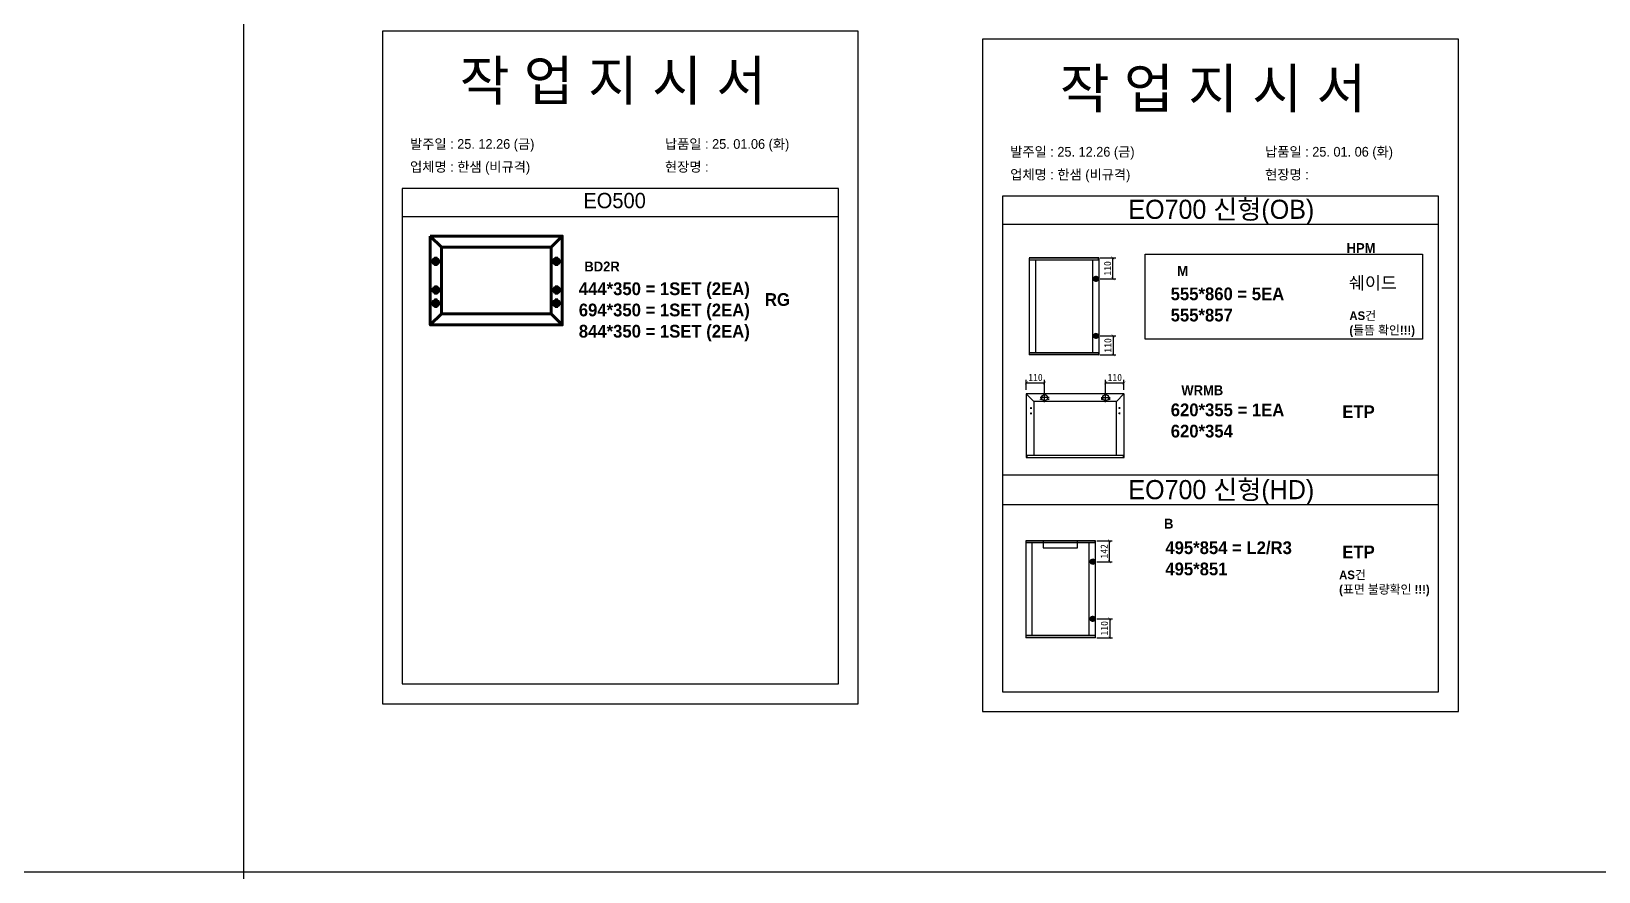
# Model space of a CAD drawing. Header units: millimetres. Extents: x -44117 to 256353, y -2095463 to 65325.
# Drawn here: x 109550 to 115084, y -589323 to -586354 of the extents above; entities that cross this region are included whole.
import ezdxf

# ---------------------------------------------------------------- set-up
doc = ezdxf.new("R2010")
doc.units = ezdxf.units.MM
doc.header["$LTSCALE"] = 10
doc.layers.add('Layer1', color=7, linetype='Continuous', lineweight=70)
doc.styles.add('MtX_Gulim', font='')
doc.styles.get('MtX_Gulim').set_extended_font_data('Gulim', bold=True)
doc.dimstyles.new('ISO-25', dxfattribs={"dimtxt": 2.5, "dimasz": 2.5, "dimexe": 1, "dimexo": 1, "dimtad": 1, "dimtxsty": 'Standard', "dimblk": 'ARCHTICK', "dimcen": 2.5, "dimadec": 0, "dimazin": 0, "dimtfac": 1, "dimtmove": 0, "dimatfit": 3, "dimfxl": 0, "dimarcsym": 0})

# ---------------------------------------------------------------- blocks, each defined once
blk = doc.blocks.new('_ArchTick')
at = {"color": 0, "linetype": 'ByBlock', "const_width": 0.15}
blk.add_lwpolyline([(-0.5, -0.5), (0.5, 0.5)], dxfattribs=at)
blk = doc.blocks.new('*D4302')
at = {"color": 0, "lineweight": -2}
for p, q in [((113324, -587154.4), (113378.6, -587154.4)), ((113368.6, -587228.1), (113368.6, -587154.4)), ((113324, -587228.1), (113378.6, -587228.1))]:
    blk.add_line(p, q, dxfattribs=at)
at = {"layer": 'Defpoints', "color": 0}
for p in [(113309, -587154.4), (113368.6, -587154.4), (113309, -587228.1)]:
    blk.add_point(p, dxfattribs=at)
at = {"color": 0, "lineweight": -2, "xscale": 10, "yscale": 10, "zscale": 10}
for p, rotation in [((113368.6, -587154.4), 90), ((113368.6, -587228.1), 270)]:
    blk.add_blockref('_ArchTick', p, dxfattribs=dict(at, rotation=rotation))
at = {"color": 0, "insert": (113349.9, -587191.3), "char_height": 25, "attachment_point": 5, "rotation": 90}
blk.add_mtext('110', dxfattribs=at)
blk = doc.blocks.new('*D4303')
at = {"color": 0, "lineweight": -2}
for p, q in [((113324, -587429.9), (113379.6, -587429.9)), ((113369.6, -587429.9), (113369.6, -587496.8)), ((113324, -587496.8), (113379.6, -587496.8))]:
    blk.add_line(p, q, dxfattribs=at)
at = {"layer": 'Defpoints', "color": 0}
for p in [(113309, -587429.9), (113309, -587496.8), (113369.6, -587496.8)]:
    blk.add_point(p, dxfattribs=at)
at = {"color": 0, "lineweight": -2, "xscale": 10, "yscale": 10, "zscale": 10}
for p, rotation in [((113369.6, -587429.9), 90), ((113369.6, -587496.8), 270)]:
    blk.add_blockref('_ArchTick', p, dxfattribs=dict(at, rotation=rotation))
at = {"color": 0, "insert": (113350.8, -587463.4), "char_height": 25, "attachment_point": 5, "rotation": 90}
blk.add_mtext('110', dxfattribs=at)
blk = doc.blocks.new('*D4304')
at = {"color": 0, "lineweight": -2}
for p, q in [((113063, -587620.2), (113063, -587585.6)), ((113063, -587595.6), (113127.6, -587595.6)), ((113127.6, -587632.9), (113127.6, -587585.6))]:
    blk.add_line(p, q, dxfattribs=at)
at = {"layer": 'Defpoints', "color": 0}
for p in [(113127.6, -587595.6), (113063, -587635.2), (113127.6, -587647.9)]:
    blk.add_point(p, dxfattribs=at)
at = {"color": 0, "lineweight": -2, "xscale": 10, "yscale": 10, "zscale": 10, "rotation": 180}
blk.add_blockref('_ArchTick', (113063, -587595.6), dxfattribs=at)
at = {"color": 0, "lineweight": -2, "xscale": 10, "yscale": 10, "zscale": 10}
blk.add_blockref('_ArchTick', (113127.6, -587595.6), dxfattribs=at)
at = {"color": 0, "insert": (113095.3, -587576.8), "char_height": 25, "attachment_point": 5}
blk.add_mtext('110', dxfattribs=at)
blk = doc.blocks.new('*D4305')
at = {"color": 0, "lineweight": -2}
for p, q in [((113343.1, -587632.9), (113343.1, -587585.6)), ((113343.1, -587595.6), (113407.6, -587595.6)), ((113407.6, -587620.2), (113407.6, -587585.6))]:
    blk.add_line(p, q, dxfattribs=at)
at = {"layer": 'Defpoints', "color": 0}
for p in [(113407.6, -587595.6), (113343.1, -587647.9), (113407.6, -587635.2)]:
    blk.add_point(p, dxfattribs=at)
at = {"color": 0, "lineweight": -2, "xscale": 10, "yscale": 10, "zscale": 10, "rotation": 180}
blk.add_blockref('_ArchTick', (113343.1, -587595.6), dxfattribs=at)
at = {"color": 0, "lineweight": -2, "xscale": 10, "yscale": 10, "zscale": 10}
blk.add_blockref('_ArchTick', (113407.6, -587595.6), dxfattribs=at)
at = {"color": 0, "insert": (113375.4, -587576.8), "char_height": 25, "attachment_point": 5}
blk.add_mtext('110', dxfattribs=at)
blk = doc.blocks.new('*D4306')
at = {"color": 0, "lineweight": -2}
for p, q in [((113312, -588154), (113366.6, -588154)), ((113356.6, -588227.7), (113356.6, -588154)), ((113312, -588227.7), (113366.6, -588227.7))]:
    blk.add_line(p, q, dxfattribs=at)
at = {"layer": 'Defpoints', "color": 0}
for p in [(113297, -588154), (113356.6, -588154), (113297, -588227.7)]:
    blk.add_point(p, dxfattribs=at)
at = {"color": 0, "lineweight": -2, "xscale": 10, "yscale": 10, "zscale": 10}
for p, rotation in [((113356.6, -588154), 90), ((113356.6, -588227.7), 270)]:
    blk.add_blockref('_ArchTick', p, dxfattribs=dict(at, rotation=rotation))
at = {"color": 0, "insert": (113337.8, -588190.9), "char_height": 25, "attachment_point": 5, "rotation": 90}
blk.add_mtext('142', dxfattribs=at)
blk = doc.blocks.new('*D4307')
at = {"color": 0, "lineweight": -2}
for p, q in [((113312, -588429.5), (113367.5, -588429.5)), ((113357.5, -588429.5), (113357.5, -588496.4)), ((113312, -588496.4), (113367.5, -588496.4))]:
    blk.add_line(p, q, dxfattribs=at)
at = {"layer": 'Defpoints', "color": 0}
for p in [(113297, -588429.5), (113297, -588496.4), (113357.5, -588496.4)]:
    blk.add_point(p, dxfattribs=at)
at = {"color": 0, "lineweight": -2, "xscale": 10, "yscale": 10, "zscale": 10}
for p, rotation in [((113357.5, -588429.5), 90), ((113357.5, -588496.4), 270)]:
    blk.add_blockref('_ArchTick', p, dxfattribs=dict(at, rotation=rotation))
at = {"color": 0, "insert": (113338.8, -588463), "char_height": 25, "attachment_point": 5, "rotation": 90}
blk.add_mtext('110', dxfattribs=at)

msp = doc.modelspace()

# ---------------------------------------------------------------- linework, layer by layer
for p, q in [((112399.3911, -586908.79415), (110859.3911, -586908.79415)), ((114518.52182, -586936.27825), (112978.52182, -586936.27825)), ((112399.3911, -587008.79415), (110859.3911, -587008.79415)), ((114518.52182, -587036.27825), (112978.52182, -587036.27825)), ((113073.16465, -587154.68955), (113073.16465, -587496.57643)), ((113319.6653, -587155.13228), (113073.16465, -587155.13228)), ((113319.6653, -587161.82244), (113073.16465, -587161.82244)), ((113319.41933, -587154.44359), (113073.41062, -587154.44359)), ((113095.05525, -587161.33052), (113095.05525, -587489.44355)), ((113297.52873, -587489.44355), (113297.52873, -587161.82244)), ((113318.43549, -587161.82244), (113318.43549, -587154.44359)), ((113319.6653, -587496.57643), (113319.6653, -587154.68955)), ((113319.6653, -587489.44355), (113073.16465, -587489.44355)), ((113319.6653, -587496.13371), (113073.16465, -587496.13371)), ((113319.41933, -587496.8224), (113073.41062, -587496.8224)), ((113074.39446, -587496.8224), (113074.39446, -587489.44355)), ((113318.43549, -587489.44355), (113318.43549, -587496.8224)), ((113062.74649, -587635.17817), (113062.74649, -587859.51849)), ((113089.08724, -587661.51892), (113062.83317, -587634.96889)), ((113407.63232, -587634.8822), (113063.04245, -587634.8822)), ((113089.08724, -587661.51892), (113089.08724, -587851.52748)), ((113381.58753, -587661.51892), (113089.08724, -587661.51892)), ((113143.70592, -587647.9046), (113111.41909, -587647.9046)), ((113116.61185, -587653.82387), (113111.87643, -587653.82387)), ((113114.24414, -587651.45616), (113114.24414, -587656.19158)), ((113127.5625, -587664.04801), (113127.5625, -587631.76118)), ((113143.24856, -587653.82387), (113138.51315, -587653.82387)), ((113140.88086, -587651.45616), (113140.88086, -587656.19158)), ((113326.96886, -587647.9046), (113359.2557, -587647.9046)), ((113332.16164, -587653.82387), (113327.42622, -587653.82387)), ((113329.79393, -587651.45616), (113329.79393, -587656.19158)), ((113343.11229, -587664.04801), (113343.11229, -587631.76118)), ((113358.79835, -587653.82387), (113354.06294, -587653.82387)), ((113356.43064, -587651.45616), (113356.43064, -587656.19158)), ((113381.58753, -587661.51892), (113407.8416, -587634.96889)), ((113381.58753, -587850.93555), (113381.58753, -587661.51892)), ((113407.92829, -587859.51849), (113407.92829, -587635.17817)), ((113076.06485, -587684.60407), (113081.98412, -587684.60407)), ((113076.06485, -587703.54573), (113081.98412, -587703.54573)), ((113079.02448, -587681.64444), (113079.02448, -587687.56371)), ((113079.02448, -587700.5861), (113079.02448, -587706.50537)), ((113394.60993, -587684.60407), (113388.69066, -587684.60407)), ((113394.60993, -587703.54573), (113388.69066, -587703.54573)), ((113391.6503, -587681.64444), (113391.6503, -587687.56371)), ((113391.6503, -587700.5861), (113391.6503, -587706.50537)), ((113062.74649, -587850.93555), (113407.92829, -587850.93555)), ((113062.74649, -587858.98576), (113407.63232, -587858.98576)), ((113063.04245, -587859.81446), (113407.63232, -587859.81446)), ((113064.2263, -587850.93555), (113064.2263, -587859.81446)), ((113406.44847, -587859.81446), (113406.44847, -587850.93555)), ((114518.52182, -587922.45997), (112978.52182, -587922.45997)), ((114518.52182, -588026.74829), (112978.52182, -588026.74829)), ((113061.11609, -588154.29316), (113061.11609, -588496.18004)), ((113307.61673, -588154.73589), (113061.11609, -588154.73589)), ((113307.61673, -588161.42605), (113061.11609, -588161.42605)), ((113307.37077, -588154.04719), (113061.36205, -588154.04719)), ((113083.00669, -588160.93412), (113083.00669, -588489.04716)), ((113285.48017, -588489.04716), (113285.48017, -588161.42605)), ((113306.38692, -588161.42605), (113306.38692, -588154.04719)), ((113307.61673, -588496.18004), (113307.61673, -588154.29316)), ((113307.61673, -588489.04716), (113061.11609, -588489.04716)), ((113062.3459, -588496.42601), (113062.3459, -588489.04716)), ((113306.38692, -588489.04716), (113306.38692, -588496.42601)), ((113307.61673, -588495.73732), (113061.11609, -588495.73732)), ((113307.37077, -588496.42601), (113061.36205, -588496.42601))]:
    msp.add_line(p, q)
at = {"color": 1}
msp.add_line((104015.69829, -589322.97926), (196284.84516, -589322.97926), dxfattribs=at)
msp.add_line((104015.69829, -589322.97926), (196284.84516, -589322.97926), dxfattribs=at)
for p in [(110300.49669, 21924.9366), (110300.49669, 14161.07811), (110300.49669, 18584.38997), (110300.49669, 10820.53148), (110300.49669, 18627.87121), (110300.49669, 10864.01272), (110300.49669, 15287.32457), (110300.49669, 7523.46608), (110300.49669, 3746.75115), (110300.49669, 21924.9366), (110300.49669, 14161.07811), (110300.49669, 18584.38997), (110300.49669, 10820.53148), (110300.49669, 18627.87121), (110300.49669, 10864.01272), (110300.49669, 15287.32457), (110300.49669, 7523.46608), (110300.49669, 3746.75115), (110300.49669, 21924.9366), (110300.49669, 14161.07811), (110300.49669, 18584.38997), (110300.49669, 10820.53148), (110300.49669, 18627.87121), (110300.49669, 10864.01272), (110300.49669, 15287.32457), (110300.49669, 7523.46608), (110300.49669, 3746.75115), (110300.49669, 21924.9366), (110300.49669, 14161.07811), (110300.49669, 18584.38997), (110300.49669, 10820.53148), (110300.49669, 18627.87121), (110300.49669, 10864.01272), (110300.49669, 15287.32457), (110300.49669, 7523.46608), (110300.49669, 3746.75115), (110300.49669, 21924.9366), (110300.49669, 14161.07811), (110300.49669, 18584.38997), (110300.49669, 10820.53148), (110300.49669, 18627.87121), (110300.49669, 10864.01272), (110300.49669, 15287.32457), (110300.49669, 7523.46608), (110300.49669, 3746.75115), (110300.49669, 21924.9366), (110300.49669, 14161.07811), (110300.49669, 18584.38997), (110300.49669, 10820.53148), (110300.49669, 18627.87121), (110300.49669, 10864.01272), (110300.49669, 15287.32457), (110300.49669, 7523.46608), (110300.49669, 3746.75115), (110300.49669, 21924.9366), (110300.49669, 14161.07811), (110300.49669, 18584.38997), (110300.49669, 10820.53148), (110300.49669, 18627.87121), (110300.49669, 10864.01272), (110300.49669, 15287.32457), (110300.49669, 7523.46608), (110300.49669, 3746.75115), (110300.49669, 21924.9366), (110300.49669, 14161.07811), (110300.49669, 18584.38997), (110300.49669, 10820.53148), (110300.49669, 18627.87121), (110300.49669, 10864.01272), (110300.49669, 15287.32457), (110300.49669, 7523.46608), (110300.49669, 3746.75115), (110300.49669, 21924.9366), (110300.49669, 14161.07811), (110300.49669, 18584.38997), (110300.49669, 10820.53148), (110300.49669, 18627.87121), (110300.49669, 10864.01272), (110300.49669, 15287.32457), (110300.49669, 7523.46608), (110300.49669, 3746.75115), (110300.49669, 21924.9366), (110300.49669, 14161.07811), (110300.49669, 18584.38997), (110300.49669, 10820.53148), (110300.49669, 18627.87121), (110300.49669, 10864.01272), (110300.49669, 15287.32457), (110300.49669, 7523.46608), (110300.49669, 3746.75115), (110300.49669, 12702.87182), (110300.49669, 4939.01333), (110300.49669, 9362.32519), (110300.49669, 1598.4667), (110300.49669, 9405.80642), (110300.49669, 1641.94794), (110300.49669, 6065.25979), (110300.49669, -1698.5987), (110300.49669, -5475.31363), (110300.49669, 12702.87182), (110300.49669, 4939.01333), (110300.49669, 9362.32519), (110300.49669, 1598.4667), (110300.49669, 9405.80642), (110300.49669, 1641.94794), (110300.49669, 6065.25979), (110300.49669, -1698.5987), (110300.49669, -5475.31363), (110300.49669, 12702.87182), (110300.49669, 4939.01333), (110300.49669, 9362.32519), (110300.49669, 1598.4667), (110300.49669, 9405.80642), (110300.49669, 1641.94794), (110300.49669, 6065.25979), (110300.49669, -1698.5987), (110300.49669, -5475.31363), (110300.49669, 12702.87182), (110300.49669, 4939.01333), (110300.49669, 9362.32519), (110300.49669, 1598.4667), (110300.49669, 9405.80642), (110300.49669, 1641.94794), (110300.49669, 6065.25979), (110300.49669, -1698.5987), (110300.49669, -5475.31363), (110300.49669, 12702.87182), (110300.49669, 4939.01333), (110300.49669, 9362.32519), (110300.49669, 1598.4667), (110300.49669, 9405.80642), (110300.49669, 1641.94794), (110300.49669, 6065.25979), (110300.49669, -1698.5987), (110300.49669, -5475.31363)]:
    msp.add_xline(p, (0, 1), dxfattribs=at)
for points in [[(110789.3911, -588729.62443), (112469.3911, -588729.62443), (112469.3911, -586353.62443), (110789.3911, -586353.62443)], [(112908.52182, -588757.10853), (114588.52182, -588757.10853), (114588.52182, -586381.10853), (112908.52182, -586381.10853)], [(113483.16979, -587140.75805), (114462.11273, -587140.75805), (114462.11273, -587440.93116), (113483.16979, -587440.93116)], [(113123.03918, -588178.12716), (113244.22443, -588178.12716), (113244.22443, -588154.73589), (113123.03918, -588154.73589)]]:
    msp.add_lwpolyline(points, close=True)
for points in [[(110859.3911, -586908.79415), (110859.3911, -588659.62443), (112399.3911, -588659.62443), (112399.3911, -586908.79415)], [(112978.52182, -586936.27825), (112978.52182, -588687.10853), (114518.52182, -588687.10853), (114518.52182, -586936.27825)]]:
    msp.add_lwpolyline(points)
for centre, radius in [((113114.24414, -587653.82387), 0.94708), ((113127.5625, -587647.9046), 10.35872), ((113140.88086, -587653.82387), 0.94708), ((113329.79393, -587653.82387), 0.94708), ((113343.11229, -587647.9046), 10.35872), ((113356.43064, -587653.82387), 0.94708), ((113079.02448, -587684.60407), 0.88789), ((113079.02448, -587703.54573), 0.88789), ((113391.6503, -587684.60407), 0.88789), ((113391.6503, -587703.54573), 0.88789)]:
    msp.add_circle(centre, radius)
for centre, radius, start, end in [((113319.41933, -587154.68955), 0.24596, 0, 90), ((113073.41062, -587496.57644), 0.24596, 180, 270), ((113319.41933, -587496.57644), 0.24596, 270, 0), ((113063.04245, -587635.17817), 0.29596, 90, 180), ((113407.63232, -587635.17817), 0.29596, 0, 90), ((113063.04245, -587859.51849), 0.29596, 180, 270), ((113407.63232, -587859.51849), 0.29596, 270, 0), ((113307.37077, -588154.29316), 0.24596, 0, 90), ((113061.36205, -588496.18005), 0.24596, 180, 270), ((113307.37077, -588496.18005), 0.24596, 270, 0)]:
    msp.add_arc(centre, radius, start, end)
at = {"layer": 'Layer1'}
for p, q in [((110958.35542, -587076.90847), (110997.59785, -587116.1509)), ((111385.0362, -587116.1509), (111424.27863, -587076.90847)), ((110977.84041, -587150.19138), (110977.84041, -587182.81449)), ((111403.94506, -587150.19138), (111403.94506, -587182.81449)), ((113309.02731, -587218.99487), (113309.02731, -587237.12527)), ((110978.37572, -587251.36447), (110978.37572, -587283.98758)), ((111404.48037, -587251.36447), (111404.48037, -587283.98758)), ((110977.84041, -587297.93621), (110977.84041, -587330.55932)), ((111403.94506, -587297.93621), (111403.94506, -587330.55932)), ((110958.35542, -587390.84789), (110997.59785, -587351.60547)), ((110997.59785, -587351.60547), (110958.35542, -587390.84789)), ((111385.0362, -587351.60547), (111424.27863, -587390.84789)), ((113309.02731, -587439.00323), (113309.02731, -587420.87282)), ((113296.97875, -588218.59847), (113296.97875, -588236.72887)), ((113296.97875, -588438.60683), (113296.97875, -588420.47643))]:
    msp.add_line(p, q, dxfattribs=at)
for points in [[(110958.35542, -587076.90847), (110958.35542, -587390.84789), (111424.27863, -587390.84789), (111424.27863, -587076.90847)], [(110997.59785, -587116.1509), (110997.59785, -587351.60547), (111385.0362, -587351.60547), (111385.0362, -587116.1509)], [(110994.15196, -587166.50294), (110961.52885, -587166.50294)], [(111420.25662, -587166.50294), (111387.63351, -587166.50294)], [(110994.68727, -587267.67603), (110962.06416, -587267.67603)], [(111420.79193, -587267.67603), (111388.16881, -587267.67603)], [(113318.09251, -587228.06007), (113299.96211, -587228.06007)], [(110994.15196, -587314.24777), (110961.52885, -587314.24777)], [(111420.25662, -587314.24777), (111387.63351, -587314.24777)], [(113318.09251, -587429.93803), (113299.96211, -587429.93803)], [(113306.04395, -588227.66367), (113287.91355, -588227.66367)], [(113306.04395, -588429.54163), (113287.91355, -588429.54163)]]:
    msp.add_lwpolyline(points, close=True, dxfattribs=at)
for centre, radius in [((110977.84041, -587166.50294), 10.87437), ((111403.94506, -587166.50294), 10.87437), ((110978.37572, -587267.67603), 10.87437), ((111404.48037, -587267.67603), 10.87437), ((113309.02731, -587228.06007), 6.04347), ((110977.84041, -587314.24777), 10.87437), ((111403.94506, -587314.24777), 10.87437), ((113309.02731, -587429.93803), 6.04347), ((113296.97875, -588227.66367), 6.04347), ((113296.97875, -588429.54163), 6.04347)]:
    msp.add_circle(centre, radius, dxfattribs=at)

# ---------------------------------------------------------------- texts
at = {"linetype": 'Continuous', "style": 'MtX_Gulim'}
for s, height, p in [('HPM', 35.049344, (114193.96391, -587137.02951)), ('BD2R', 35.049344, (111502.47906, -587202.1529)), ('M', 35.04934, (113595.87523, -587218.07863)), ('WRMB', 35.049344, (113610.47941, -587639.42075)), ('B', 35.04934, (113549.35242, -588110.86987))]:
    msp.add_text(s, height=height, dxfattribs=at).set_placement(p)
at = {"attachment_point": 1}
for s, width, gutter_width, heights, insert, char_height in [('{\\fGulim|b0|i0|c129|p50;작 업 지 시 서}', 3307.3198183, 12.5, [-155.84554], (111062.19771, -586457.78694), 140), ('{\\fGulim|b0|i0|c129|p50;작 업 지 시 서}', 3307.3198183, 12.5, [-155.84554], (113181.32842, -586485.27104), 140), ('\\pt11;{\\fGulim|b0|i0|c129|p50;발주일 : 25. 12.26 (금)}', 3307.3198183, 12.5, [34.50412], (110886.98835, -586734.50736), 34.3), ('{\\fGulim|b0|i0|c129|p50;납품일 : 25. 01.06 (화)}', 3307.3198183, 12.5, [35.09023], (111786.96634, -586734.50736), 34.3), ('\\pt11;{\\fGulim|b0|i0|c129|p50;발주일 : 25. 12.26 (금)}', 3307.3198183, 12.5, [34.50412], (113006.11907, -586761.99146), 34.3), ('{\\fGulim|b0|i0|c129|p50;납품일 : 25. 01. 06 (화)}', 3307.3198183, 12.5, [35.09023], (113906.09705, -586761.99146), 34.3), ('{\\fGulim|b0|i0|c129|p50;업체명 : 한샘 (비규격)}', 3307.3198183, 12.5, [36.11279], (110886.98835, -586815.16354), 34.3), ('{\\fGulim|b0|i0|c129|p50;현장명 : }', 3307.3198183, 12.5, [-38.2735], (111786.96634, -586815.16354), 34.3), ('{\\fGulim|b0|i0|c129|p50;업체명 : 한샘 (비규격)}', 3307.3198183, 12.5, [36.11279], (113006.11907, -586842.64764), 34.3), ('{\\fGulim|b0|i0|c129|p50;현장명 : }', 3307.3198183, 12.5, [-38.2735], (113906.09705, -586842.64764), 34.3), ('{\\fGulim|b0|i0|c129|p50;EO500}', 5224.9748335, 19.74777, [57.05176], (111498.83314, -586924.50045), 54.1878762), ('{\\fGulim|b0|i0|c129|p50;EO700 신형(OB)}', 1597.0710432, 6.03612, [-85.06834], (113423.39932, -586948.70648), 67.6045736), ('{\\f굴림|b1|i0|c129|p50;쉐이드}', 13607.1496112, 175, [40.38718], (114202.04413, -587220.15231), 45), ('{\\f굴림|b1|i0|c129|p50;444*350 = 1SET (2EA)\\P694*350 = 1SET (2EA)\\P844*350 = 1SET (2EA)}', 13607.1496112, 175, [602.07594], (111482.85087, -587240.72462), 45), ('{\\f굴림|b1|i0|c129|p50;555*860 = 5EA\\P\\C1;555*857}', 13607.1496112, 175, [-121.25], (113572.64808, -587258.81412), 45), ('{\\f굴림|b1|i0|c129|p50;RG}', 13607.1496112, 175, [-46.25], (112139.86839, -587278.76674), 45), ('{\\f굴림|b1|i0|c129|p50;620*355 = 1EA\\P\\C1;620*354}', 13607.1496112, 175, [-121.30952], (113572.91855, -587668.71413), 45), ('{\\f굴림|b1|i0|c129|p50;ETP}', 13607.1496112, 175, [-46.07143], (114178.77588, -587675.3627), 45), ('{\\fGulim|b0|i0|c129|p50;EO700 신형(HD)}', 1597.0710432, 6.03612, [-85.06834], (113423.39932, -587939.17652), 67.6045736), ('{\\f굴림|b1|i0|c129|p50;495*854 = L2/R3\\P\\C1;495*851}', 13607.1496112, 175, [-125.41667], (113553.9258, -588155.79317), 45), ('{\\f굴림|b1|i0|c129|p50;ETP}', 13607.1496112, 175, [-46.07143], (114178.77588, -588170.78355), 45)]:
    msp.add_mtext_dynamic_manual_height_columns(s, width=width, gutter_width=gutter_width, heights=heights, dxfattribs=dict(at, insert=insert, char_height=char_height))
at = {"color": 1, "char_height": 30.6444324, "attachment_point": 1}
for s, insert in [('{\\f굴림|b1|i0|c129|p50;AS건\\P(들뜸 확인!!!)}', (114203.71535, -587343.17767)), ('{\\f굴림|b1|i0|c129|p50;AS건\\P(표면 불량확인 !!!)}', (114167.49361, -588258.94379))]:
    msp.add_mtext_dynamic_manual_height_columns(s, width=9266.2972437, gutter_width=119.17279, heights=[-90.83885], dxfattribs=dict(at, insert=insert))

# ---------------------------------------------------------------- dimensions: what is measured, and where the dimension line sits
for base, p1, p2, text, picture, middle in [((113368.64109, -587154.44359), (113309.02731, -587228.06007), (113309.02731, -587154.44359), '110', '*D4302', (113349.89109, -587191.25183)), ((113369.59456, -587496.8224), (113309.02731, -587429.93803), (113309.02731, -587496.8224), '110', '*D4303', (113350.84456, -587463.38022)), ((113356.59252, -588154.04719), (113296.97875, -588227.66367), (113296.97875, -588154.04719), '142', '*D4306', (113337.84252, -588190.85543)), ((113357.546, -588496.42601), (113296.97875, -588429.54163), (113296.97875, -588496.42601), '110', '*D4307', (113338.796, -588462.98382))]:
    dim = msp.add_linear_dim(base=base, p1=p1, p2=p2, angle=90, text=text, dimstyle='ISO-25', override={"dimscale": 10, "dimasz": 1, "dimexo": 1.5, "dimtxsty": 'Standard'})
    dim.commit()
    dim.dimension.update_dxf_attribs({"geometry": picture, "text_midpoint": middle})
for base, p1, p2, picture, middle in [((113127.5625, -587595.59777), (113063.04245, -587635.17817), (113127.5625, -587647.9046), '*D4304', (113095.30248, -587576.84777)), ((113407.63232, -587595.59777), (113343.11228, -587647.9046), (113407.63232, -587635.17817), '*D4305', (113375.3723, -587576.84777))]:
    dim = msp.add_linear_dim(base=base, p1=p1, p2=p2, text='110', dimstyle='ISO-25', override={"dimscale": 10, "dimasz": 1, "dimexo": 1.5, "dimtxsty": 'Standard'})
    dim.commit()
    dim.dimension.update_dxf_attribs({"geometry": picture, "text_midpoint": middle})

doc.saveas('drawing.dxf')
